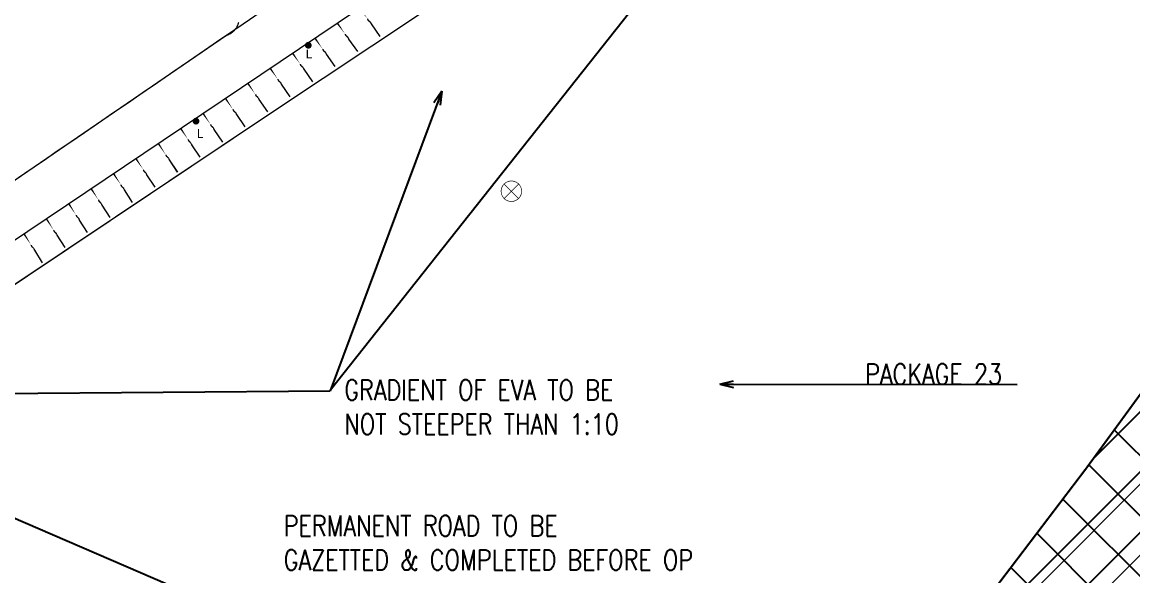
# Model space of a CAD drawing. Header units: millimetres. Extents: x 833924389 to 835767163, y 817400000 to 818811854.
# Drawn here: x 834274033 to 834436713, y 817999999 to 818081099 of the extents above; entities that cross this region are included whole.
import ezdxf

# ---------------------------------------------------------------- set-up
doc = ezdxf.new("R2010")
doc.units = ezdxf.units.MM
doc.header["$LTSCALE"] = 10
doc.header["$MEASUREMENT"] = 0
doc.linetypes.add('HIDDEN', pattern=[0.375, 0.25, -0.125])
for name, color, linetype, lineweight in [('01_Base_Plan', 5, 'Continuous', 5), ('11_Text', 7, 'Continuous', 25), ('12_AEL_Outline', 253, 'HIDDEN', 5)]:
    doc.layers.add(name, color=color, linetype=linetype, lineweight=lineweight)
doc.layers.add('_MTR', color=190, linetype='Continuous')
doc.layers.add('VPA0501S11', color=7, linetype='Continuous')
doc.styles.add('11NW23D$0$Style-WORKING', font='WORKING.shx')
doc.styles.add('1_2.5mm', font='arial.ttf', dxfattribs={"width": 0.8, "height": 0.0025})
doc.styles.add('ROMANS', font='romans.shx', dxfattribs={"width": 0.8})
doc.linetypes.add('11sw3b$0$B1_BDYF', pattern='A,2.5,-0.5,[130,ltypeshp.shx,S=0.5,R=0,X=0,Y=0],-0.5', length=3.5)
doc.dimstyles.get("Standard").update_dxf_attribs({"dimtxt": 0.18, "dimasz": 0.18, "dimexe": 0.18, "dimexo": 0.0625, "dimgap": 0.09, "dimtad": 0, "dimtih": 1, "dimtoh": 1, "dimdec": 4, "dimzin": 1, "dimdsep": 46, "dimtxsty": '1_2.5mm', "dimcen": 0, "dimadec": 0, "dimazin": 0, "dimtfac": 1, "dimtdec": 4, "dimtofl": 0, "dimtmove": 0, "dimatfit": 3, "dimfxl": 0, "dimtolj": 1, "dimtzin": 1, "dimarcsym": 0})

# ---------------------------------------------------------------- blocks, each defined once
blk = doc.blocks.new('11NW23D$0$SLOPE_151')
at = {"layer": '01_Base_Plan', "linetype": 'Continuous'}
h = blk.add_hatch(color=256, dxfattribs=at)
edge = h.paths.add_edge_path()
edge.add_ellipse((0.17, 0), major_axis=(0.17, 0), ratio=0.683333, start_angle=0, end_angle=360)
blk.add_line((2.94, 0), (5.17, 0), dxfattribs=at)
at = {"layer": '01_Base_Plan', "linetype": 'Continuous', "flags": 128}
blk.add_lwpolyline([(2.03, 0), (2.06, -0.01), (2.1, -0.02), (2.13, -0.02), (2.17, -0.03), (2.2, -0.04), (2.23, -0.04), (2.27, -0.04), (2.3, -0.02), (2.34, -0.01), (2.37, 0), (2.4, 0.01), (2.44, 0.02), (2.47, 0.02), (2.51, 0.03), (2.54, 0.04), (2.62, 0.05), (2.7, 0.05), (2.79, 0.04), (2.87, 0.02), (2.94, 0)], dxfattribs=at)
at = {"layer": '01_Base_Plan', "linetype": 'Continuous', "extrusion": (0, 0, -1)}
blk.add_solid([(-2.03, 0), (-0.17, 0.12), (-0.17, -0.12)], dxfattribs=at)
blk = doc.blocks.new('11NW23D$0$SLOPE_160')
at = {"layer": '01_Base_Plan', "linetype": 'Continuous'}
h = blk.add_hatch(color=256, dxfattribs=at)
edge = h.paths.add_edge_path()
edge.add_ellipse((0.17, 0), major_axis=(0.169, 0), ratio=0.683333, start_angle=0, end_angle=360)
blk.add_line((2.92, 0), (5.15, 0), dxfattribs=at)
at = {"layer": '01_Base_Plan', "linetype": 'Continuous', "flags": 128}
blk.add_lwpolyline([(2.02, 0), (2.05, -0.01), (2.09, -0.02), (2.12, -0.02), (2.16, -0.03), (2.19, -0.04), (2.22, -0.04), (2.26, -0.04), (2.29, -0.02), (2.33, -0.01), (2.36, 0), (2.39, 0.01), (2.43, 0.01), (2.46, 0.02), (2.49, 0.03), (2.53, 0.04), (2.61, 0.05), (2.69, 0.05), (2.78, 0.04), (2.86, 0.02), (2.92, 0)], dxfattribs=at)
at = {"layer": '01_Base_Plan', "linetype": 'Continuous', "extrusion": (0, 0, -1)}
blk.add_solid([(-2.02, 0), (-0.17, 0.12), (-0.17, -0.12)], dxfattribs=at)
blk = doc.blocks.new('11NW23D$0$SLOPE_164')
at = {"layer": '01_Base_Plan', "linetype": 'Continuous'}
h = blk.add_hatch(color=256, dxfattribs=at)
edge = h.paths.add_edge_path()
edge.add_ellipse((0.17, 0), major_axis=(0.169, 0), ratio=0.683333, start_angle=0, end_angle=360)
blk.add_line((2.92, 0), (5.14, 0), dxfattribs=at)
at = {"layer": '01_Base_Plan', "linetype": 'Continuous', "flags": 128}
blk.add_lwpolyline([(2.02, 0), (2.05, -0.01), (2.08, -0.02), (2.12, -0.02), (2.15, -0.03), (2.18, -0.04), (2.22, -0.04), (2.25, -0.04), (2.29, -0.02), (2.32, -0.01), (2.35, 0), (2.39, 0.01), (2.42, 0.02), (2.45, 0.02), (2.49, 0.03), (2.52, 0.04), (2.6, 0.05), (2.68, 0.05), (2.77, 0.04), (2.85, 0.02), (2.92, 0)], dxfattribs=at)
at = {"layer": '01_Base_Plan', "linetype": 'Continuous', "extrusion": (0, 0, -1)}
blk.add_solid([(-2.02, 0), (-0.17, 0.12), (-0.17, -0.12)], dxfattribs=at)
blk = doc.blocks.new('11NW23D$0$SLOPE_166')
at = {"layer": '01_Base_Plan', "linetype": 'Continuous'}
h = blk.add_hatch(color=256, dxfattribs=at)
edge = h.paths.add_edge_path()
edge.add_ellipse((0.17, 0), major_axis=(0.168, 0), ratio=0.683333, start_angle=0, end_angle=360)
blk.add_line((2.91, 0), (5.12, 0), dxfattribs=at)
at = {"layer": '01_Base_Plan', "linetype": 'Continuous', "flags": 128}
blk.add_lwpolyline([(2.01, 0), (2.04, -0.01), (2.08, -0.02), (2.11, -0.02), (2.15, -0.03), (2.18, -0.04), (2.21, -0.04), (2.25, -0.04), (2.28, -0.02), (2.31, -0.01), (2.35, 0), (2.38, 0.01), (2.41, 0.02), (2.45, 0.02), (2.48, 0.03), (2.52, 0.04), (2.59, 0.05), (2.68, 0.05), (2.76, 0.04), (2.84, 0.02), (2.91, 0)], dxfattribs=at)
at = {"layer": '01_Base_Plan', "linetype": 'Continuous'}
blk.add_solid([(2.01, 0), (0.17, 0.11), (0.17, -0.12)], dxfattribs=at)
blk = doc.blocks.new('11NW23D$0$SLOPE_169')
at = {"layer": '01_Base_Plan', "linetype": 'Continuous'}
h = blk.add_hatch(color=256, dxfattribs=at)
edge = h.paths.add_edge_path()
edge.add_ellipse((0.17, 0), major_axis=(0.168, 0), ratio=0.683333, start_angle=0, end_angle=360)
blk.add_line((2.9, 0), (5.11, 0), dxfattribs=at)
at = {"layer": '01_Base_Plan', "linetype": 'Continuous', "flags": 128}
blk.add_lwpolyline([(2, 0), (2.04, -0.01), (2.07, -0.02), (2.1, -0.02), (2.14, -0.03), (2.17, -0.04), (2.21, -0.04), (2.24, -0.04), (2.27, -0.02), (2.31, -0.01), (2.34, 0), (2.37, 0.01), (2.41, 0.01), (2.44, 0.02), (2.47, 0.03), (2.51, 0.04), (2.59, 0.05), (2.67, 0.05), (2.75, 0.04), (2.83, 0.02), (2.9, 0)], dxfattribs=at)
at = {"layer": '01_Base_Plan', "linetype": 'Continuous', "extrusion": (0, 0, -1)}
blk.add_solid([(-2, 0), (-0.17, 0.11), (-0.17, -0.11)], dxfattribs=at)
blk = doc.blocks.new('11NW23D$0$SLOPE_172')
at = {"layer": '01_Base_Plan', "linetype": 'Continuous'}
h = blk.add_hatch(color=256, dxfattribs=at)
edge = h.paths.add_edge_path()
edge.add_ellipse((0.17, 0), major_axis=(0.167, 0), ratio=0.683333, start_angle=0, end_angle=360)
blk.add_line((2.89, 0), (5.1, 0), dxfattribs=at)
at = {"layer": '01_Base_Plan', "linetype": 'Continuous', "flags": 128}
blk.add_lwpolyline([(2, 0), (2.03, -0.01), (2.07, -0.02), (2.1, -0.02), (2.13, -0.03), (2.17, -0.04), (2.2, -0.04), (2.23, -0.04), (2.27, -0.02), (2.3, -0.01), (2.33, 0), (2.37, 0.01), (2.4, 0.01), (2.43, 0.02), (2.47, 0.03), (2.5, 0.04), (2.58, 0.05), (2.66, 0.05), (2.75, 0.04), (2.83, 0.02), (2.89, 0)], dxfattribs=at)
at = {"layer": '01_Base_Plan', "linetype": 'Continuous'}
blk.add_solid([(2, 0), (0.17, 0.11), (0.17, -0.11)], dxfattribs=at)
blk = doc.blocks.new('11NW23D$0$SLOPE_176')
at = {"layer": '01_Base_Plan', "linetype": 'Continuous'}
h = blk.add_hatch(color=256, dxfattribs=at)
edge = h.paths.add_edge_path()
edge.add_ellipse((0.17, 0), major_axis=(0.167, 0), ratio=0.683333, start_angle=0, end_angle=360)
blk.add_line((2.89, 0), (5.08, 0), dxfattribs=at)
at = {"layer": '01_Base_Plan', "linetype": 'Continuous', "flags": 128}
blk.add_lwpolyline([(1.99, 0), (2.03, -0.01), (2.06, -0.02), (2.1, -0.02), (2.13, -0.03), (2.16, -0.04), (2.2, -0.04), (2.23, -0.03), (2.26, -0.02), (2.3, -0.01), (2.33, 0), (2.36, 0.01), (2.4, 0.02), (2.43, 0.02), (2.46, 0.03), (2.5, 0.04), (2.57, 0.05), (2.66, 0.05), (2.74, 0.04), (2.82, 0.02), (2.89, 0)], dxfattribs=at)
at = {"layer": '01_Base_Plan', "linetype": 'Continuous'}
blk.add_solid([(1.99, 0), (0.17, 0.11), (0.17, -0.11)], dxfattribs=at)
blk = doc.blocks.new('11NW23D$0$SLOPE_177')
at = {"layer": '01_Base_Plan', "linetype": 'Continuous'}
h = blk.add_hatch(color=256, dxfattribs=at)
edge = h.paths.add_edge_path()
edge.add_ellipse((0.17, 0), major_axis=(0.167, 0), ratio=0.683333, start_angle=0, end_angle=360)
blk.add_line((2.88, 0), (5.07, 0), dxfattribs=at)
at = {"layer": '01_Base_Plan', "linetype": 'Continuous', "flags": 128}
blk.add_lwpolyline([(1.99, 0), (2.02, -0.01), (2.06, -0.02), (2.09, -0.02), (2.12, -0.03), (2.16, -0.04), (2.19, -0.04), (2.22, -0.04), (2.26, -0.02), (2.29, -0.01), (2.32, 0), (2.36, 0.01), (2.39, 0.01), (2.42, 0.02), (2.46, 0.03), (2.49, 0.04), (2.57, 0.05), (2.65, 0.05), (2.73, 0.03), (2.81, 0.02), (2.88, 0)], dxfattribs=at)
at = {"layer": '01_Base_Plan', "linetype": 'Continuous', "extrusion": (0, 0, -1)}
blk.add_solid([(-1.99, 0), (-0.17, 0.11), (-0.17, -0.11)], dxfattribs=at)
blk = doc.blocks.new('11NW23D$0$SLOPE_181')
at = {"layer": '01_Base_Plan', "linetype": 'Continuous'}
h = blk.add_hatch(color=256, dxfattribs=at)
edge = h.paths.add_edge_path()
edge.add_ellipse((0.17, 0), major_axis=(0.166, 0), ratio=0.683333, start_angle=0, end_angle=360)
blk.add_line((2.87, 0), (5.06, 0), dxfattribs=at)
at = {"layer": '01_Base_Plan', "linetype": 'Continuous', "flags": 128}
blk.add_lwpolyline([(1.99, 0), (2.02, -0.01), (2.05, -0.02), (2.08, -0.02), (2.12, -0.03), (2.15, -0.04), (2.18, -0.04), (2.22, -0.04), (2.25, -0.02), (2.28, -0.01), (2.32, 0), (2.35, 0.01), (2.38, 0.01), (2.42, 0.02), (2.45, 0.03), (2.48, 0.04), (2.56, 0.05), (2.64, 0.05), (2.73, 0.04), (2.81, 0.02), (2.87, 0)], dxfattribs=at)
at = {"layer": '01_Base_Plan', "linetype": 'Continuous', "extrusion": (0, 0, -1)}
blk.add_solid([(-1.99, 0), (-0.17, 0.11), (-0.17, -0.11)], dxfattribs=at)
blk = doc.blocks.new('11NW23D$0$SLOPE_183')
at = {"layer": '01_Base_Plan', "linetype": 'Continuous'}
h = blk.add_hatch(color=256, dxfattribs=at)
edge = h.paths.add_edge_path()
edge.add_ellipse((0.17, 0), major_axis=(0.166, 0), ratio=0.683333, start_angle=0, end_angle=360)
blk.add_line((2.86, 0), (5.04, 0), dxfattribs=at)
at = {"layer": '01_Base_Plan', "linetype": 'Continuous', "flags": 128}
blk.add_lwpolyline([(1.98, 0), (2.01, -0.01), (2.05, -0.02), (2.08, -0.02), (2.11, -0.03), (2.15, -0.04), (2.18, -0.04), (2.21, -0.03), (2.24, -0.02), (2.28, -0.01), (2.31, 0), (2.34, 0.01), (2.38, 0.02), (2.41, 0.02), (2.44, 0.03), (2.48, 0.04), (2.55, 0.05), (2.64, 0.05), (2.72, 0.04), (2.8, 0.02), (2.86, 0)], dxfattribs=at)
at = {"layer": '01_Base_Plan', "linetype": 'Continuous'}
blk.add_solid([(1.98, 0), (0.17, 0.11), (0.17, -0.11)], dxfattribs=at)
blk = doc.blocks.new('11NW23D$0$SLOPE_186')
at = {"layer": '01_Base_Plan', "linetype": 'Continuous'}
h = blk.add_hatch(color=256, dxfattribs=at)
edge = h.paths.add_edge_path()
edge.add_ellipse((0.16, 0), major_axis=(0.165, 0), ratio=0.683333, start_angle=0, end_angle=360)
blk.add_line((2.86, 0), (5.03, 0), dxfattribs=at)
at = {"layer": '01_Base_Plan', "linetype": 'Continuous', "flags": 128}
blk.add_lwpolyline([(1.97, 0), (2.01, -0.01), (2.04, -0.02), (2.07, -0.02), (2.11, -0.03), (2.14, -0.04), (2.17, -0.04), (2.21, -0.03), (2.24, -0.02), (2.27, -0.01), (2.3, 0), (2.34, 0.01), (2.37, 0.01), (2.4, 0.02), (2.44, 0.03), (2.47, 0.04), (2.55, 0.05), (2.63, 0.05), (2.71, 0.04), (2.79, 0.02), (2.86, 0)], dxfattribs=at)
at = {"layer": '01_Base_Plan', "linetype": 'Continuous'}
blk.add_solid([(1.97, 0), (0.17, 0.11), (0.16, -0.11)], dxfattribs=at)
blk = doc.blocks.new('11NW23D$0$SLOPE_188')
at = {"layer": '01_Base_Plan', "linetype": 'Continuous'}
h = blk.add_hatch(color=256, dxfattribs=at)
edge = h.paths.add_edge_path()
edge.add_ellipse((0.16, 0), major_axis=(0.165, 0), ratio=0.683333, start_angle=0, end_angle=360)
blk.add_line((2.85, 0), (5.02, 0), dxfattribs=at)
at = {"layer": '01_Base_Plan', "linetype": 'Continuous', "flags": 128}
blk.add_lwpolyline([(1.97, 0), (2, -0.01), (2.04, -0.02), (2.07, -0.02), (2.1, -0.03), (2.13, -0.04), (2.17, -0.04), (2.2, -0.03), (2.23, -0.02), (2.27, -0.01), (2.3, 0), (2.33, 0.01), (2.37, 0.02), (2.4, 0.02), (2.43, 0.03), (2.46, 0.04), (2.54, 0.05), (2.62, 0.05), (2.71, 0.04), (2.78, 0.02), (2.85, 0)], dxfattribs=at)
at = {"layer": '01_Base_Plan', "linetype": 'Continuous', "extrusion": (0, 0, -1)}
blk.add_solid([(-1.97, 0), (-0.16, 0.11), (-0.17, -0.11)], dxfattribs=at)
blk = doc.blocks.new('11NW23D$0$UTILP')
at = {"layer": '01_Base_Plan', "linetype": 'Continuous'}
h = blk.add_hatch(color=256, dxfattribs=at)
edge = h.paths.add_edge_path()
edge.add_arc((0, 0), 0.5, 0, 360)
blk = doc.blocks.new('TerminatorOpen_0.5')
at = {"color": 0, "linetype": 'ByBlock', "lineweight": -2}
for q in [(-1, 0.25), (-1, 0), (-1, -0.25)]:
    blk.add_line((0, 0), q, dxfattribs=at)

msp = doc.modelspace()

# ---------------------------------------------------------------- hatches: boundary and pattern name
at = {"layer": '01_Base_Plan', "linetype": 'Continuous', "lineweight": 30}
h = msp.add_hatch(color=256, dxfattribs=at)
edge = h.paths.add_edge_path()
edge.add_ellipse((834320256, 818080885), major_axis=(98, -138), ratio=0.6833333, start_angle=0, end_angle=360)
at = {"layer": '01_Base_Plan'}
h = msp.add_hatch(color=256, dxfattribs=at)
edge = h.paths.add_edge_path()
edge.add_ellipse((834320256, 818080885), major_axis=(98, -138), ratio=0.6833333, start_angle=0, end_angle=360)
h = msp.add_hatch(color=256, dxfattribs=at)
edge = h.paths.add_edge_path()
edge.add_ellipse((834316981, 818078674), major_axis=(97, -138), ratio=0.6833333, start_angle=0, end_angle=360)
h = msp.add_hatch(color=256, dxfattribs=at)
edge = h.paths.add_edge_path()
edge.add_ellipse((834313705, 818076464), major_axis=(96, -138), ratio=0.6833333, start_angle=0, end_angle=360)
h = msp.add_hatch(color=256, dxfattribs=at)
edge = h.paths.add_edge_path()
edge.add_ellipse((834310430, 818074254), major_axis=(96, -138), ratio=0.6833333, start_angle=0, end_angle=360)
h = msp.add_hatch(color=256, dxfattribs=at)
edge = h.paths.add_edge_path()
edge.add_ellipse((834307154, 818072044), major_axis=(95, -138), ratio=0.6833333, start_angle=0, end_angle=360)
h = msp.add_hatch(color=256, dxfattribs=at)
edge = h.paths.add_edge_path()
edge.add_ellipse((834303879, 818069834), major_axis=(94, -138), ratio=0.6833333, start_angle=0, end_angle=360)
h = msp.add_hatch(color=256, dxfattribs=at)
edge = h.paths.add_edge_path()
edge.add_ellipse((834300604, 818067624), major_axis=(93, -138), ratio=0.6833333, start_angle=0, end_angle=360)
h = msp.add_hatch(color=256, dxfattribs=at)
edge = h.paths.add_edge_path()
edge.add_ellipse((834297328, 818065413), major_axis=(93, -138), ratio=0.6833333, start_angle=0, end_angle=360)
h = msp.add_hatch(color=256, dxfattribs=at)
edge = h.paths.add_edge_path()
edge.add_ellipse((834294053, 818063203), major_axis=(92, -138), ratio=0.6833333, start_angle=0, end_angle=360)
h = msp.add_hatch(color=256, dxfattribs=at)
edge = h.paths.add_edge_path()
edge.add_ellipse((834290777, 818060993), major_axis=(91, -138), ratio=0.6833333, start_angle=0, end_angle=360)
h = msp.add_hatch(color=256, dxfattribs=at)
edge = h.paths.add_edge_path()
edge.add_ellipse((834287502, 818058783), major_axis=(90, -138), ratio=0.6833333, start_angle=0, end_angle=360)
h = msp.add_hatch(color=256, dxfattribs=at)
edge = h.paths.add_edge_path()
edge.add_ellipse((834284227, 818056573), major_axis=(90, -138), ratio=0.6833333, start_angle=0, end_angle=360)
h = msp.add_hatch(color=256, dxfattribs=at)
edge = h.paths.add_edge_path()
edge.add_ellipse((834280951, 818054362), major_axis=(89, -138), ratio=0.6833333, start_angle=0, end_angle=360)
h = msp.add_hatch(color=256, dxfattribs=at)
edge = h.paths.add_edge_path()
edge.add_ellipse((834277676, 818052152), major_axis=(88, -138), ratio=0.6833333, start_angle=0, end_angle=360)
h = msp.add_hatch(color=256, dxfattribs=at)
edge = h.paths.add_edge_path()
edge.add_ellipse((834274400, 818049942), major_axis=(87, -138), ratio=0.6833333, start_angle=0, end_angle=360)
at = {"layer": '_MTR'}
h = msp.add_hatch(dxfattribs=at)
h.set_pattern_fill('ANSI37', color=256, scale=50000, style=0)
h.paths.add_polyline_path([(834719025, 818175044), (834829436, 818440899), (834544330, 818440899), (834540048, 818430487), (834494663, 818320136), (834491212, 818312097), (834489640, 818307374), (834488468, 818300888), (834488287, 818295403), (834489123, 818289470), (834490523, 818284301), (834492960, 818278585), (834497360, 818271990), (834500943, 818268402), (834504242, 818265890), (834506773, 818264239), (834509304, 818262589), (834549548, 818245865), (834521789, 818162669), (834512957, 818145899), (834505350, 818132403), (834498852, 818120358), (834490645, 818106192), (834483043, 818093567), (834465497, 818066156), (834456186, 818052465), (834449436, 818042522), (834429928, 818015783), (834415902, 817997331), (834409718, 817989385), (834403534, 817981439), (834394016, 817969343), (834384498, 817957246), (834384196, 817957466), (834383970, 817957156), (834383669, 817957375), (834373771, 817944988), (834364117, 817932940), (834338370, 817901866), (834312961, 817923872), (834209698, 817804044), (834227752, 817788294), (834200290, 817756392), (834200200, 817740873), (834297136, 817740548), (834302266, 817746345), (834311724, 817738300), (834346243, 817778330), (834364574, 817762532), (834407169, 817811985), (834383971, 817831671), (834391017, 817839763), (834398063, 817847854), (834393622, 817851486), (834400812, 817859771), (834410480, 817870197), (834420148, 817880623), (834432127, 817893299), (834444105, 817905976), (834443206, 817906758), (834448850, 817912920), (834457588, 817922310), (834467323, 817932772), (834475816, 817941811), (834484309, 817950851), (834500968, 817969577), (834519623, 817991616), (834532611, 818008022), (834547321, 818027598), (834557596, 818042498), (834567870, 818057399), (834574643, 818067928), (834585341, 818084953), (834592494, 818096984), (834598987, 818108699), (834606301, 818122737), (834611699, 818133599), (834616705, 818145548), (834618535, 818149916), (834621711, 818157498), (834627058, 818172444), (834631612, 818185177), (834639686, 818207749)])

# ---------------------------------------------------------------- linework, layer by layer
at = {"layer": '01_Base_Plan'}
for p, q in [((834325137, 818080840), (834326435, 818079018)), ((834321849, 818078630), (834323137, 818076808)), ((834318561, 818076420), (834319840, 818074598)), ((834315274, 818074210), (834316542, 818072388)), ((834311986, 818072000), (834313244, 818070177)), ((834308698, 818069789), (834309946, 818067967)), ((834305410, 818067579), (834306648, 818065757)), ((834302122, 818065369), (834303351, 818063547)), ((834298835, 818063159), (834300053, 818061337)), ((834295547, 818060949), (834296755, 818059126)), ((834292259, 818058738), (834293457, 818056916)), ((834288971, 818056528), (834290159, 818054706)), ((834285683, 818054318), (834286862, 818052496)), ((834282396, 818052108), (834283564, 818050286)), ((834279108, 818049898), (834280266, 818048076)), ((834275820, 818047688), (834276968, 818045865))]:
    msp.add_line(p, q, dxfattribs=at)
at = {"layer": '01_Base_Plan', "linetype": 'Continuous', "lineweight": 13}
msp.add_line((834321849, 818078630), (834323137, 818076808), dxfattribs=at)
at = {"layer": '01_Base_Plan', "flags": 128}
for points in [[(834264367, 818036992), (834310980, 818068170), (834353750, 818096640), (834359990, 818101110), (834378810, 818118580), (834383550, 818114060), (834422920, 818151970), (834427020, 818152100), (834432562, 818160364)], [(834378078, 818126138), (834364106, 818112724), (834360392, 818109250), (834350953, 818101960), (834334482, 818090556), (834269164, 818046616)], [(834424414, 818000000), (834424427, 818000012), (834437857, 818013482), (834443027, 818018666), (834460532, 818035543), (834467241, 818043117), (834473733, 818050692), (834479121, 818058711), (834496141, 818087349), (834500000, 818093742)], [(834213056, 818016969), (834303950, 818079199), (834303994, 818079212), (834304037, 818079225), (834304079, 818079239), (834304122, 818079255), (834304206, 818079287), (834304248, 818079304), (834304289, 818079322), (834304330, 818079341), (834304371, 818079361), (834304411, 818079381), (834304491, 818079423), (834304530, 818079446), (834304569, 818079468), (834304607, 818079492), (834304646, 818079517), (834304683, 818079541), (834304757, 818079593), (834304793, 818079620), (834304829, 818079648), (834304864, 818079676), (834304899, 818079705), (834304933, 818079734), (834304967, 818079764), (834305000, 818079794), (834305033, 818079826), (834305065, 818079857), (834305097, 818079889), (834305128, 818079922), (834305158, 818079955), (834305188, 818079989), (834305217, 818080024), (834305246, 818080058), (834305302, 818080130), (834305328, 818080166), (834305380, 818080240), (834305405, 818080278), (834305453, 818080354), (834305475, 818080393), (834305498, 818080432), (834305540, 818080512), (834305560, 818080553), (834305579, 818080593), (834305598, 818080635), (834305616, 818080676), (834305650, 818080760), (834305665, 818080802), (834305680, 818080845), (834305695, 818080887), (834305708, 818080930), (834305721, 818080974), (834305733, 818081017), (834305755, 818081105)], [(834324611, 818081579), (834324624, 818081547), (834324637, 818081514), (834324651, 818081482), (834324664, 818081450), (834324677, 818081417), (834324695, 818081388), (834324720, 818081365), (834324750, 818081344), (834324780, 818081324), (834324808, 818081302), (834324834, 818081279), (834324861, 818081256), (834324887, 818081233), (834324913, 818081210), (834324939, 818081186), (834324993, 818081128), (834325041, 818081058), (834325082, 818080982), (834325114, 818080907), (834325137, 818080840)], [(834321327, 818079369), (834321340, 818079336), (834321353, 818079304), (834321366, 818079272), (834321380, 818079240), (834321393, 818079207), (834321410, 818079178), (834321435, 818079154), (834321465, 818079134), (834321495, 818079113), (834321523, 818079092), (834321549, 818079069), (834321575, 818079045), (834321601, 818079022), (834321627, 818078999), (834321653, 818078976), (834321707, 818078918), (834321754, 818078847), (834321794, 818078771), (834321827, 818078697), (834321849, 818078630)], [(834500000, 818079259), (834480584, 818047593), (834474100, 818039533), (834434769, 818000000)], [(834318043, 818077158), (834318056, 818077126), (834318069, 818077094), (834318082, 818077062), (834318095, 818077030), (834318108, 818076997), (834318126, 818076968), (834318151, 818076944), (834318180, 818076923), (834318210, 818076903), (834318238, 818076882), (834318264, 818076858), (834318289, 818076835), (834318315, 818076812), (834318341, 818076789), (834318367, 818076766), (834318420, 818076707), (834318467, 818076637), (834318507, 818076561), (834318539, 818076486), (834318561, 818076420)], [(834314760, 818074948), (834314772, 818074916), (834314785, 818074884), (834314798, 818074852), (834314811, 818074820), (834314824, 818074787), (834314841, 818074758), (834314866, 818074734), (834314895, 818074713), (834314925, 818074693), (834314952, 818074671), (834314978, 818074648), (834315004, 818074625), (834315030, 818074602), (834315055, 818074579), (834315081, 818074555), (834315134, 818074497), (834315181, 818074427), (834315220, 818074351), (834315252, 818074276), (834315274, 818074210)], [(834311476, 818072738), (834311489, 818072706), (834311501, 818072674), (834311514, 818072642), (834311527, 818072609), (834311539, 818072577), (834311557, 818072548), (834311581, 818072524), (834311610, 818072503), (834311640, 818072483), (834311667, 818072461), (834311693, 818072438), (834311718, 818072415), (834311744, 818072391), (834311770, 818072368), (834311795, 818072345), (834311848, 818072287), (834311894, 818072216), (834311933, 818072140), (834311964, 818072066), (834311986, 818072000)], [(834308192, 818070528), (834308205, 818070496), (834308217, 818070464), (834308230, 818070432), (834308242, 818070399), (834308255, 818070367), (834308272, 818070338), (834308296, 818070314), (834308325, 818070293), (834308354, 818070273), (834308382, 818070251), (834308407, 818070228), (834308433, 818070204), (834308458, 818070181), (834308484, 818070158), (834308509, 818070135), (834308561, 818070076), (834308607, 818070006), (834308646, 818069930), (834308677, 818069856), (834308698, 818069789)], [(834304908, 818068318), (834304921, 818068286), (834304933, 818068254), (834304946, 818068221), (834304958, 818068189), (834304970, 818068157), (834304987, 818068128), (834305011, 818068104), (834305040, 818068083), (834305069, 818068063), (834305097, 818068041), (834305122, 818068017), (834305147, 818067994), (834305172, 818067971), (834305198, 818067948), (834305223, 818067924), (834305275, 818067866), (834305320, 818067795), (834305359, 818067720), (834305389, 818067645), (834305410, 818067579)], [(834301625, 818066108), (834301637, 818066076), (834301649, 818066043), (834301661, 818066011), (834301674, 818065979), (834301686, 818065947), (834301703, 818065918), (834301727, 818065894), (834301755, 818065873), (834301784, 818065853), (834301811, 818065831), (834301836, 818065807), (834301862, 818065784), (834301887, 818065761), (834301912, 818065737), (834301937, 818065714), (834301988, 818065655), (834302034, 818065585), (834302072, 818065509), (834302102, 818065435), (834302122, 818065369)], [(834298341, 818063897), (834298353, 818063865), (834298365, 818063833), (834298377, 818063801), (834298389, 818063769), (834298401, 818063737), (834298418, 818063708), (834298442, 818063684), (834298470, 818063663), (834298499, 818063642), (834298526, 818063620), (834298551, 818063597), (834298576, 818063574), (834298601, 818063550), (834298626, 818063527), (834298651, 818063504), (834298702, 818063445), (834298747, 818063375), (834298784, 818063299), (834298814, 818063225), (834298835, 818063159)], [(834295057, 818061687), (834295069, 818061655), (834295081, 818061623), (834295093, 818061591), (834295105, 818061559), (834295117, 818061527), (834295133, 818061498), (834295157, 818061474), (834295185, 818061453), (834295214, 818061432), (834295241, 818061410), (834295266, 818061387), (834295290, 818061363), (834295315, 818061340), (834295340, 818061317), (834295365, 818061293), (834295416, 818061235), (834295460, 818061164), (834295497, 818061089), (834295527, 818061014), (834295547, 818060949)], [(834291774, 818059477), (834291785, 818059445), (834291797, 818059413), (834291809, 818059381), (834291821, 818059349), (834291832, 818059317), (834291849, 818059288), (834291872, 818059264), (834291900, 818059243), (834291929, 818059222), (834291956, 818059200), (834291980, 818059177), (834292005, 818059153), (834292030, 818059130), (834292054, 818059106), (834292079, 818059083), (834292129, 818059024), (834292173, 818058954), (834292210, 818058878), (834292239, 818058804), (834292259, 818058738)], [(834288490, 818057267), (834288501, 818057235), (834288513, 818057203), (834288525, 818057171), (834288536, 818057139), (834288548, 818057107), (834288564, 818057078), (834288588, 818057054), (834288615, 818057033), (834288644, 818057012), (834288670, 818056990), (834288695, 818056966), (834288719, 818056943), (834288744, 818056919), (834288768, 818056896), (834288793, 818056872), (834288843, 818056814), (834288887, 818056743), (834288923, 818056668), (834288952, 818056594), (834288971, 818056528)], [(834285206, 818055057), (834285217, 818055025), (834285229, 818054993), (834285240, 818054961), (834285252, 818054929), (834285263, 818054897), (834285279, 818054868), (834285303, 818054844), (834285330, 818054823), (834285359, 818054802), (834285385, 818054780), (834285409, 818054756), (834285434, 818054733), (834285458, 818054709), (834285483, 818054686), (834285507, 818054662), (834285557, 818054603), (834285600, 818054533), (834285636, 818054457), (834285664, 818054384), (834285683, 818054318)], [(834281922, 818052846), (834281934, 818052815), (834281945, 818052783), (834281956, 818052751), (834281967, 818052719), (834281979, 818052687), (834281995, 818052658), (834282018, 818052634), (834282045, 818052613), (834282074, 818052592), (834282100, 818052570), (834282124, 818052546), (834282148, 818052522), (834282172, 818052499), (834282197, 818052475), (834282221, 818052452), (834282270, 818052393), (834282313, 818052323), (834282349, 818052247), (834282377, 818052173), (834282396, 818052108)], [(834278639, 818050636), (834278650, 818050604), (834278661, 818050573), (834278672, 818050541), (834278683, 818050509), (834278694, 818050477), (834278710, 818050448), (834278733, 818050424), (834278760, 818050403), (834278788, 818050382), (834278815, 818050359), (834278839, 818050336), (834278863, 818050312), (834278887, 818050289), (834278911, 818050265), (834278935, 818050241), (834278984, 818050183), (834279026, 818050112), (834279062, 818050037), (834279089, 818049963), (834279108, 818049898)], [(834275355, 818048426), (834275366, 818048394), (834275377, 818048362), (834275388, 818048331), (834275399, 818048299), (834275410, 818048267), (834275425, 818048238), (834275448, 818048214), (834275475, 818048192), (834275503, 818048171), (834275529, 818048149), (834275553, 818048125), (834275577, 818048102), (834275601, 818048078), (834275625, 818048055), (834275649, 818048031), (834275697, 818047972), (834275740, 818047902), (834275775, 818047826), (834275802, 818047753), (834275820, 818047688)]]:
    msp.add_lwpolyline(points, dxfattribs=at)
at = {"layer": '01_Base_Plan', "linetype": 'Continuous', "flags": 128}
for points in [[(834268700, 818039890), (834310980, 818068170), (834353750, 818096640), (834359990, 818101110), (834378810, 818118580), (834383550, 818114060), (834422920, 818151970), (834427020, 818152100), (834432562, 818160364)], [(834434769, 818000000), (834412789, 817977907), (834374512, 817939599), (834343580, 817903743), (834335546, 817894431)]]:
    msp.add_lwpolyline(points, dxfattribs=at)
at = {"layer": '01_Base_Plan', "linetype": 'Continuous', "lineweight": 13, "flags": 128}
msp.add_lwpolyline([(834321327, 818079369), (834321340, 818079336), (834321353, 818079304), (834321366, 818079272), (834321380, 818079240), (834321393, 818079207), (834321410, 818079178), (834321435, 818079154), (834321465, 818079134), (834321495, 818079113), (834321523, 818079092), (834321549, 818079069), (834321575, 818079045), (834321601, 818079022), (834321627, 818078999), (834321653, 818078976), (834321707, 818078918), (834321754, 818078847), (834321794, 818078771), (834321827, 818078697), (834321849, 818078630)], dxfattribs=at)
at = {"layer": '01_Base_Plan', "linetype": '11sw3b$0$B1_BDYF', "flags": 128}
msp.add_lwpolyline([(834337785, 817908680), (834366787, 817942189), (834369927, 817944860), (834397992, 817973593), (834424414, 818000000)], dxfattribs=at)
at = {"layer": '01_Base_Plan', "linetype": 'Continuous'}
msp.add_open_spline([(834217146, 818123008), (834207952, 818108731), (834202999, 818100939), (834198042, 818093148), (834190610, 818081990), (834182285, 818069509), (834173959, 818057029), (834172706, 818055141), (834172420, 818054652), (834171861, 818053668), (834171364, 818052713), (834170751, 818051368), (834170405, 818050509), (834170261, 818050117), (834170218, 818049920), (834170176, 818049719), (834170123, 818049484), (834169728, 818048393), (834169407, 818047295), (834168824, 818044681), (834168578, 818042671), (834168550, 818039771), (834168660, 818038298), (834168794, 818037278), (834168875, 818036751), (834169020, 818035777), (834169228, 818034815), (834169433, 818033900), (834169565, 818033389), (834169696, 818032878), (834169886, 818032208), (834170176, 818031199), (834170674, 818029809), (834171017, 818028905), (834171385, 818028033), (834171760, 818027149), (834172252, 818026169), (834172526, 818025662), (834173259, 818024353), (834174110, 818023078), (834175850, 818020972), (834176807, 818019988), (834178126, 818018820), (834178558, 818018468), (834179729, 818017568), (834180743, 818016884), (834182294, 818015997), (834183062, 818015594), (834183847, 818015190), (834184864, 818014695), (834185893, 818014224), (834187224, 818013671), (834187983, 818013376), (834189331, 818012869), (834190106, 818012621), (834190967, 818012337), (834191499, 818012183), (834192036, 818012047), (834192884, 818011861), (834193840, 818011683), (834195572, 818011525), (834196715, 818011512), (834198107, 818011601), (834199255, 818011689), (834200910, 818011930), (834201938, 818012117), (834203010, 818012348), (834203969, 818012575), (834205436, 818013002), (834207125, 818013557), (834208385, 818014092), (834209504, 818014661), (834210648, 818015268), (834211734, 818015976), (834212628, 818016637), (834212831, 818016794), (834213034, 818016952), (834213363, 818017178), (834235403, 818032271), (834257447, 818047360), (834313218, 818085543)], degree=3, knots=[0, 0, 0, 0, 0.1185486, 0.1199225, 0.1199225, 0.2926669, 0.3147578, 0.3147578, 0.3221043, 0.3221043, 0.3294508, 0.3360806, 0.3412973, 0.341488, 0.341488, 0.343923, 0.3441555, 0.3446184, 0.3589867, 0.3589867, 0.3793934, 0.3851779, 0.39664, 0.3985426, 0.3985426, 0.4035646, 0.4113258, 0.4113258, 0.415739, 0.418174, 0.418174, 0.4247938, 0.4317941, 0.4373487, 0.4373487, 0.4440905, 0.4498101, 0.4515816, 0.4515816, 0.4692859, 0.4714226, 0.4870626, 0.4870626, 0.4943005, 0.4943005, 0.5062456, 0.5101563, 0.5175045, 0.5175045, 0.5216195, 0.5322009, 0.5322009, 0.5403329, 0.5427823, 0.5508978, 0.5508978, 0.5545531, 0.5580905, 0.5580905, 0.5658333, 0.570707, 0.580657, 0.580657, 0.588819, 0.5955976, 0.6023762, 0.6023762, 0.6098465, 0.6151726, 0.6222109, 0.632923, 0.632923, 0.638514, 0.6497352, 0.6497352, 0.6529524, 0.6530714, 0.6530714, 0.658133, 1, 1, 1, 1], dxfattribs=at)
at = {"layer": '01_Base_Plan', "linetype": 'Continuous', "lineweight": 30}
msp.add_solid([(834321327, 818079369), (834320351, 818080952), (834320161, 818080818)], dxfattribs=at)
at = {"layer": '01_Base_Plan'}
for points in [[(834321327, 818079369), (834320351, 818080952), (834320161, 818080818)], [(834311476, 818072738), (834310524, 818074319), (834310335, 818074189)], [(834304908, 818068318), (834303974, 818069898), (834303784, 818069769)], [(834301625, 818066108), (834300698, 818067687), (834300509, 818067560)], [(834291774, 818059477), (834290872, 818061055), (834290683, 818060931)], [(834288490, 818057267), (834287597, 818058844), (834287407, 818058721)], [(834281922, 818052846), (834281046, 818054423), (834280857, 818054302)], [(834278639, 818050636), (834277770, 818052212), (834277581, 818052092)]]:
    msp.add_solid(points, dxfattribs=at)
at = {"layer": '01_Base_Plan', "extrusion": (0, 0, -1)}
for points in [[(-834318043, 818077158), (-834317075, 818078741), (-834316886, 818078608)], [(-834314760, 818074948), (-834313800, 818076530), (-834313611, 818076398)], [(-834308192, 818070528), (-834307249, 818072109), (-834307060, 818071979)], [(-834298341, 818063897), (-834297423, 818065477), (-834297234, 818065350)], [(-834295057, 818061687), (-834294147, 818063266), (-834293958, 818063140)], [(-834285206, 818055057), (-834284321, 818056634), (-834284132, 818056511)], [(-834275355, 818048426), (-834274495, 818050002), (-834274306, 818049882)]]:
    msp.add_solid(points, dxfattribs=at)
at = {"layer": '12_AEL_Outline', "ltscale": 10}
for points in [[(834416586, 817949792), (834433350, 817970498), (834449552, 817991618), (834465192, 818013152)], [(834430151, 817966793), (834443151, 817983381), (834454308, 817998166), (834465192, 818013152)]]:
    msp.add_open_spline(points, degree=3, dxfattribs=at)
at = {"layer": '_MTR', "const_width": 300}
msp.add_lwpolyline([(834449436, 818042522), (834429928, 818015783), (834415902, 817997331)], dxfattribs=at)
at = {"layer": 'VPA0501S11', "color": 10, "ltscale": 500, "const_width": 100}
msp.add_lwpolyline([(834344625, 818057398, 1), (834346747, 818055277, 1), (834344625, 818057398, 2.4142136)], format="xyb", dxfattribs=at)
for points in [[(834344625, 818057398), (834346747, 818055277)], [(834346747, 818057398), (834344625, 818055277)]]:
    msp.add_lwpolyline(points, dxfattribs=at)

# ---------------------------------------------------------------- block references
at = {"layer": '01_Base_Plan', "linetype": 'Continuous'}
for name, p, xscale, yscale, zscale, rotation in [('11NW23D$0$SLOPE_151', (834323433, 818083233), 1000, 1000, 1000, 305.4679501627075), ('11NW23D$0$SLOPE_160', (834316884, 818078813), 1000, 1000, 1000, 305.0480433237672), ('11NW23D$0$SLOPE_164', (834313609, 818076603), 1000, 1000, 1000, 304.8368855658693), ('11NW23D$0$SLOPE_166', (834310334, 818074393), 999.9999999999998, 999.9999999999998, 999.9999999999998, 304.6237915982445), ('11NW23D$0$SLOPE_169', (834307060, 818072182), 1000, 1000, 1000, 304.4098036215751), ('11NW23D$0$SLOPE_172', (834303785, 818069972), 1000, 1000, 1000, 304.1959958179463), ('11NW23D$0$SLOPE_176', (834300510, 818067762), 1000, 1000, 1000, 303.9799057039046), ('11NW23D$0$SLOPE_177', (834297236, 818065552), 1000, 1000, 1000, 303.7628460363478), ('11NW23D$0$SLOPE_181', (834293961, 818063342), 999.9999999999994, 999.9999999999994, 999.9999999999994, 303.5438782101322), ('11NW23D$0$SLOPE_183', (834290686, 818061131), 1000, 1000, 1000, 303.3250125874001), ('11NW23D$0$SLOPE_186', (834287412, 818058921), 1000, 1000, 1000, 303.104640835767), ('11NW23D$0$SLOPE_188', (834284137, 818056711), 999.9999999999999, 999.9999999999999, 999.9999999999999, 302.8828745061895)]:
    msp.add_blockref(name, p, dxfattribs=dict(at, xscale=xscale, yscale=yscale, zscale=zscale, rotation=rotation))
at = {"layer": '01_Base_Plan', "linetype": 'Continuous', "xscale": 1000, "yscale": 1000, "zscale": 1000}
for p in [(834315938, 818077718), (834299488, 818066603)]:
    msp.add_blockref('11NW23D$0$UTILP', p, dxfattribs=at)

# ---------------------------------------------------------------- texts
at = {"layer": '01_Base_Plan', "linetype": 'Continuous', "style": '11NW23D$0$Style-WORKING'}
for p in [(834315574, 818075793), (834299628, 818064132)]:
    msp.add_text('L', height=1300, dxfattribs=at).set_placement(p)
at = {"layer": '11_Text', "char_height": 3000, "attachment_point": 7, "style": 'ROMANS'}
for s, insert in [('PACKAGE 23', (834397503, 818028048, 4866)), ('GRADIENT OF EVA TO BE \\PNOT STEEPER THAN 1:10', (834321210, 818020722)), ('PERMANENT ROAD TO BE \\PGAZETTED & COMPLETED BEFORE OP', (834312337, 818000820, 4866))]:
    msp.add_mtext(s, dxfattribs=dict(at, insert=insert))

# ---------------------------------------------------------------- leaders
at = {"layer": '11_Text'}
for points in [[(834371344, 818093071), (834319155, 818027129)], [(834335507, 818070975), (834319153, 818027117)], [(834376213, 818028083), (834419800, 818028043)], [(834261138, 818026613), (834319165, 818027116)], [(834248171, 818019158), (834297476, 817997832)]]:
    msp.add_leader(points, dimstyle='Standard', override={"dimtxt": 2000, "dimasz": 2000, "dimexe": 5.476005, "dimexo": 5.476005, "dimgap": 5.476005, "dimtad": 1, "dimtih": 0, "dimtoh": 0, "dimrnd": 5, "dimzin": 11, "dimadec": 4, "dimazin": 3, "dimatfit": 1, "dimldrblk": 'TerminatorOpen_0.5', "dimfrac": 2, "dimtolj": 0, "dimtzin": 11}, dxfattribs=at)

doc.saveas('drawing.dxf')
